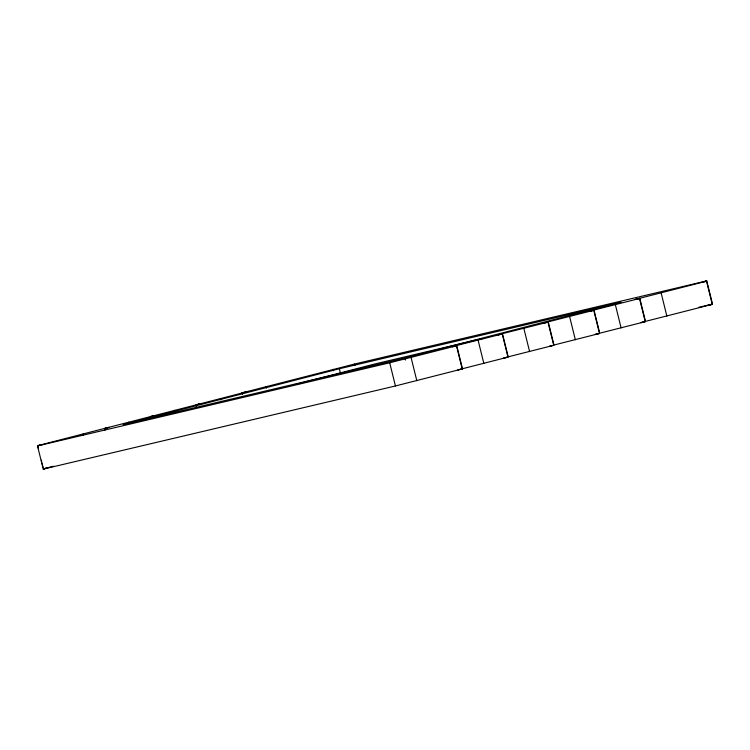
<?xml version="1.0" encoding="UTF-8"?>
<svg xmlns="http://www.w3.org/2000/svg" width="750" height="750" viewBox="0 0 750 750"><rect width="100%" height="100%" fill="white"/><g stroke="black" fill="none" stroke-linecap="round" stroke-linejoin="round"><path stroke-width="1.12" d="M549.778 346.134L553.725 345.309L547.987 322.134L543.684 323.081L547.303 322.078M595.941 334.2L595.181 334.434L599.484 333.497L593.747 310.312L589.509 311.269L593.062 310.256M550.181 346.022L552.178 345.478M709.266 304.913L707.953 305.306L712.256 304.359L706.519 281.184L702.216 282.131L706.763 280.884L712.5 304.069L709.931 304.734M596.484 334.05L598.8 333.431M105.441 428.381L109.069 427.378L104.756 428.325L105.122 429.778M151.2 416.569L154.819 415.566L150.516 416.503L150.872 417.956M196.959 404.747L200.578 403.744L196.275 404.691L196.631 406.134M455.784 345.722L452.166 346.725L456.469 345.778L462.206 368.953L395.438 385.969L43.237 469.116L37.5 445.931L42.047 444.694L37.744 445.641L246.337 391.922L242.034 392.869L242.391 394.312M501.544 333.9L497.925 334.903L502.228 333.956L507.966 357.131L457.903 369.9L462.206 368.953M507.281 357.075L503.663 358.078L507.966 357.131M644.559 321.619L640.931 322.622L645.244 321.675L639.506 298.5L635.203 299.447L706.519 281.184M242.034 392.869L354.562 364.031L706.763 280.884M339.347 368.747L123.159 424.594L404.925 358.078L621.103 302.231L339.347 368.747L340.341 372.778M295.594 384.441L374.906 363.956L477.159 339.816M37.5 445.931L389.7 362.794L456.469 345.778M462.45 368.653L456.713 345.478L502.228 333.956M553.725 345.309L508.209 356.831L502.472 333.656L547.987 322.134M599.484 333.497L553.969 345.019L548.231 321.834L593.747 310.312M645.244 321.675L599.728 333.197L593.991 310.022L639.506 298.5M43.237 469.116L47.784 467.869L45.966 468.234M53.447 466.238L43.481 468.816L45.225 468.403M639.75 298.2L645.487 321.375L712.256 304.359M479.428 339.281L482.841 338.475M698.822 307.294L712.5 304.069M661.125 292.913L666.863 316.088M615.366 304.734L621.103 327.909M569.606 316.556L575.344 339.731M523.847 328.369L529.584 351.544M478.087 340.191L483.825 363.366M411.075 357.506L416.812 380.681M404.925 358.078L405.422 360.094M389.7 362.794L395.438 385.969M354.562 364.031L354.928 365.484M333.188 369.319L333.553 370.772M266.175 386.634L266.531 388.078M220.416 398.456L220.772 399.9M196.031 404.981L196.387 406.434M174.656 410.269L175.013 411.722M150.272 416.803L150.638 418.256M128.897 422.091L129.262 423.544M104.513 428.625L104.878 430.069M83.138 433.912L83.503 435.356M38.1 447.084L38.456 448.538M41.325 460.125L41.691 461.569M42.047 463.022L42.403 464.466M42.759 465.919L43.116 467.362"/></g></svg>
